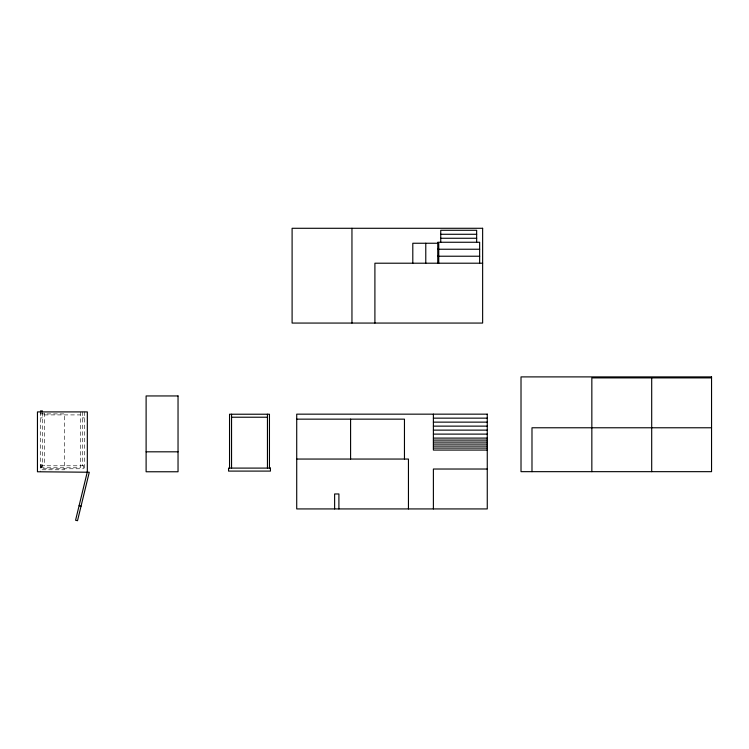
<?xml version="1.0" encoding="UTF-8"?>
<svg xmlns="http://www.w3.org/2000/svg" width="749" height="749" viewBox="0 0 749 749"><rect width="100%" height="100%" fill="white"/><g stroke="black" fill="none" stroke-linecap="round" stroke-linejoin="round"><path stroke-width="0.56" stroke-dasharray="3.75 2.81" d="M40.446 412.914L42.44 412.914M40.446 413.907L64.386 413.907L64.386 469.773L40.446 469.773M44.434 414.909L80.349 414.909M40.446 417.895L42.44 417.895M82.343 417.895L84.337 417.895M40.446 464.783L42.44 464.783M40.446 465.784L84.337 465.784M40.446 466.777L42.44 466.777L42.44 410.92M40.446 467.779L80.349 467.779L80.349 411.913M84.337 411.913L84.337 469.464M83.336 465.784L83.336 468.771L41.438 468.771L41.438 465.784M82.343 411.913L82.343 465.784M44.434 412.914L44.434 465.784M40.446 411.913L40.446 471.767"/><path stroke-width="1.12" d="M440.74 234.278L476.654 234.278M440.74 238.266L476.654 238.266M437.744 249.239L479.641 249.239M437.744 256.224L479.641 256.224M482.637 263.208L374.903 263.208L374.903 323.062M711.55 377.889L591.841 377.889L591.841 471.664M40.446 410.92L42.44 410.92M231.544 417.221L267.449 417.221M433.39 418.148L487.262 418.148M296.716 419.15L404.46 419.15L404.46 459.053M433.39 422.136L487.262 422.136M433.39 426.134L487.262 426.134M711.55 427.773L531.987 427.773L531.987 471.664M433.39 430.123L487.262 430.123M433.39 434.111L487.262 434.111M433.39 438.099L487.262 438.099M433.39 440.094L487.262 440.094M433.39 442.088L487.262 442.088M433.39 444.082L487.262 444.082M433.39 446.086L487.262 446.086M433.39 448.08L487.262 448.08M487.262 450.074L433.39 450.074L433.39 414.16M146.111 451.816L178.037 451.816M296.716 459.053L408.448 459.053L408.448 508.927M487.262 469.024L433.39 469.024L433.39 508.927M79.094 505.697L81.042 506.174M651.696 377.889L651.696 471.664M479.641 263.208L479.641 242.255L437.744 242.255L437.744 263.208M476.654 242.255L476.654 230.28L440.74 230.28L440.74 242.255M438.745 263.208L438.745 243.247L412.802 243.247L412.802 263.208M425.778 243.247L425.778 263.208M351.955 228.286L351.955 323.062M350.588 419.15L350.588 459.053M338.904 508.927L338.904 493.966L334.625 493.966L334.625 508.927M269.453 468.097L269.453 414.225L229.54 414.225L229.54 468.097M267.449 414.225L267.449 468.097M231.544 414.225L231.544 468.097M87.333 471.767L75.574 520.246L77.512 520.714L89.271 472.235L37.45 471.767L37.45 411.913L87.333 411.913L87.333 471.767M482.637 228.286L292.101 228.286L292.101 323.062L482.637 323.062L482.637 228.286M711.55 376.897L521.014 376.897L521.014 471.664L711.55 471.664L711.55 376.897M178.037 395.949L146.111 395.949L146.111 471.767L178.037 471.767L178.037 395.949M487.262 414.16L296.716 414.16L296.716 508.927L487.262 508.927L487.262 414.16M270.445 468.097L228.548 468.097L228.548 471.093L270.445 471.093L270.445 468.097"/></g></svg>
